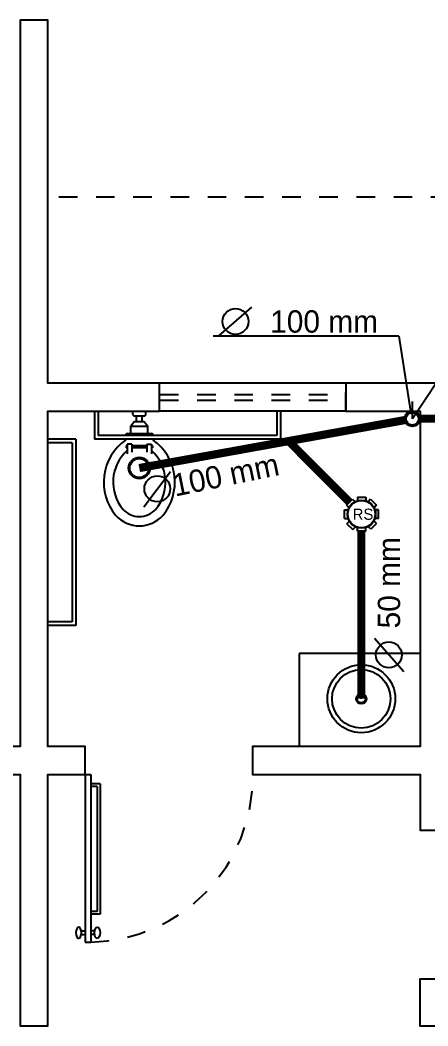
# Model space of a CAD drawing. Header units: millimetres. Extents: x 865.6 to 932.6, y 407.2 to 470.5.
# Drawn here: x 887.01 to 889.21, y 423.4 to 428.8 of the extents above; entities that cross this region are included whole.
import ezdxf

# ---------------------------------------------------------------- set-up
doc = ezdxf.new("R2010")
doc.units = ezdxf.units.MM
doc.linetypes.add('ACAD_ISO03W100', pattern=[30, 12, -18])
for name, color, linetype in [('can01', 1, 'Continuous'), ('can02', 2, 'Continuous'), ('COTAS-TEXTOS', 1, 'Continuous'), ('Fios', 10, 'Continuous'), ('Janela', 2, 'Continuous'), ('pena 01', 1, 'Continuous'), ('pena02', 2, 'Continuous'), ('texto hidro', 1, 'Continuous'), ('TIGRECAD', 1, 'Continuous')]:
    doc.layers.add(name, color=color, linetype=linetype)
doc.styles.get("Standard").update_dxf_attribs({"font": 'ERASLGHT.TTF'})

msp = doc.modelspace()

# ---------------------------------------------------------------- linework, layer by layer
at = {"layer": 'can01'}
for p, q in [((889.0496, 427.1009), (889.1128, 426.6986)), ((889.3265, 426.9618), (889.1231, 426.6585)), ((889.1231, 426.6585), (889.1231, 426.751)), ((888.9021, 426.1979), (888.9035, 426.1993)), ((888.7967, 426.0925), (888.7981, 426.0939)), ((888.8486, 425.155), (888.8486, 425.4385))]:
    msp.add_line(p, q, dxfattribs=at)
at = {"layer": 'can01', "const_width": 0.044}
for points in [[(889.0823, 426.6511), (887.6552, 426.3936)], [(890.0115, 426.6585), (889.7928, 426.6585), (889.4128, 426.6585), (889.1645, 426.6585)], [(888.7854, 426.2106), (888.4576, 426.5384)], [(888.8486, 425.155), (888.8486, 426.0544), (888.8486, 426.0544)]]:
    msp.add_lwpolyline(points, dxfattribs=at)
at = {"layer": 'can01'}
for centre, radius in [((889.1231, 426.6585), 0.0414), ((889.1226, 426.6579), 0.0335)]:
    msp.add_circle(centre, radius, dxfattribs=at)
at = {"layer": 'can02', "color": 0}
for p, q in [((888.7663, 426.8486), (887.7633, 426.8486)), ((888.7663, 426.6986), (887.7633, 426.6986))]:
    msp.add_line(p, q, dxfattribs=at)
for points in [[(887.7633, 426.8486), (887.1645, 426.8486), (887.1645, 428.7986), (887.0145, 428.7986), (887.0145, 424.8986), (885.8395, 424.8986), (885.8395, 427.4486), (885.6895, 427.4486), (885.6895, 424.7486), (887.0145, 424.7486), (887.0145, 423.3986), (887.1645, 423.3986), (887.1645, 424.7486), (887.3645, 424.7486), (887.3645, 424.8986), (887.1645, 424.8986), (887.1645, 426.6986), (887.7633, 426.6986)], [(893.7687, 426.8486), (893.2728, 426.8486), (893.2728, 427.8486), (893.1228, 427.8486), (893.1228, 426.8486), (892.6727, 426.8486), (892.6727, 426.6986), (893.1228, 426.6986), (893.1228, 424.8986), (893.1228, 423.5486), (889.3128, 423.5486), (889.3128, 423.6486), (889.1628, 423.6486), (889.1628, 423.3986), (893.2728, 423.3986), (893.2728, 426.6986), (893.7687, 426.6986)], [(889.7195, 426.8486), (888.7663, 426.8486), (888.7663, 426.6986), (889.1645, 426.6986), (889.1645, 424.8986), (888.2645, 424.8986), (888.2645, 424.7486), (889.1645, 424.7486), (889.1645, 424.4486), (889.3128, 424.4486), (889.3128, 426.6986), (889.7195, 426.6986)]]:
    msp.add_lwpolyline(points, close=True, dxfattribs=at)
at = {"layer": 'Fios', "color": 0}
for p, q in [((887.6205, 426.6986), (887.6905, 426.6986)), ((887.6205, 426.6836), (887.6205, 426.6986)), ((887.6205, 426.6986), (887.6905, 426.6986)), ((887.6305, 426.6736), (887.6805, 426.6736)), ((887.64, 426.6436), (887.64, 426.6736)), ((887.671, 426.6436), (887.671, 426.6736)), ((887.6905, 426.6836), (887.6905, 426.6986)), ((887.63, 426.6436), (887.6105, 426.6186)), ((887.6105, 426.6186), (887.7005, 426.6186)), ((887.6105, 426.5786), (887.6105, 426.6186)), ((887.63, 426.6436), (887.681, 426.6436)), ((887.681, 426.6436), (887.7005, 426.6186)), ((887.7005, 426.5786), (887.7005, 426.6186)), ((887.5805, 426.5486), (887.5805, 426.5438)), ((887.5918, 426.5786), (887.7192, 426.5786)), ((887.7305, 426.5486), (887.7305, 426.5438)), ((887.5841, 426.5134), (887.5841, 426.5027)), ((887.5899, 426.5134), (887.5841, 426.5134)), ((887.5899, 426.5027), (887.5841, 426.5027)), ((887.615, 426.5223), (887.5899, 426.5223)), ((887.5899, 426.5223), (887.5899, 426.4693)), ((887.615, 426.5223), (887.615, 426.4784)), ((887.6953, 426.5134), (887.615, 426.5134)), ((887.6953, 426.5027), (887.615, 426.5027)), ((887.6953, 426.5223), (887.7204, 426.5223)), ((887.6953, 426.5223), (887.6953, 426.4784)), ((887.7204, 426.5223), (887.7204, 426.4693)), ((887.7204, 426.5134), (887.7262, 426.5134)), ((887.7204, 426.5027), (887.7262, 426.5027)), ((887.7262, 426.5134), (887.7262, 426.5027)), ((889.1645, 425.3986), (888.5145, 425.3986)), ((888.5145, 425.3986), (888.5145, 424.8986)), ((888.8486, 425.155), (888.8486, 425.155))]:
    msp.add_line(p, q, dxfattribs=at)
for radius in [0.1825, 0.1571]:
    msp.add_circle((888.8486, 425.155), radius, dxfattribs=at)
for centre, radius, start, end in [((887.6305, 426.6836), 0.01, 180, 270), ((887.6805, 426.6836), 0.01, 270, 0), ((887.5918, 426.5673), 0.0113, 90, 180), ((887.7192, 426.5673), 0.0113, 0, 90), ((887.7422, 426.318), 0.2778, 125.617, 220.0252), ((887.5687, 426.318), 0.2778, 319.9748, 54.383), ((887.7422, 426.318), 0.2278, 131.96, 220.0252), ((887.5687, 426.318), 0.2278, 319.9748, 48.2569), ((887.6555, 426.2528), 0.1195, 221.9961, 318.0039), ((887.6555, 426.2528), 0.1695, 221.9961, 318.0039)]:
    msp.add_arc(centre, radius, start, end, dxfattribs=at)
at = {"layer": 'Janela', "color": 0}
for p, q in [((887.4145, 426.6986), (887.4145, 426.5486)), ((887.4345, 426.6986), (887.4345, 426.5686)), ((888.3945, 426.6986), (888.3945, 426.5686)), ((888.4145, 426.6986), (888.4145, 426.5486)), ((887.3145, 426.5486), (887.1645, 426.5486)), ((887.3145, 426.5486), (887.3145, 425.5486)), ((888.4145, 426.5486), (887.4145, 426.5486)), ((888.3945, 426.5686), (887.4345, 426.5686)), ((887.2945, 426.5286), (887.1645, 426.5286)), ((887.2945, 426.5286), (887.2945, 425.5686)), ((887.2945, 425.5686), (887.1645, 425.5686)), ((887.3145, 425.5486), (887.1645, 425.5486)), ((887.3645, 424.7486), (887.3645, 423.8486)), ((887.3645, 424.7486), (887.3945, 424.7486)), ((887.3945, 424.7486), (887.3945, 423.8486)), ((887.4445, 424.6986), (887.3945, 424.6986)), ((887.4295, 424.6836), (887.3945, 424.6836)), ((887.4295, 424.6836), (887.4295, 424.0136)), ((887.4445, 424.6986), (887.4445, 423.9986)), ((887.4295, 424.0136), (887.3945, 424.0136)), ((887.4445, 423.9986), (887.3945, 423.9986)), ((887.3645, 423.8486), (887.3945, 423.8486))]:
    msp.add_line(p, q, dxfattribs=at)
at = {"layer": 'pena 01', "color": 0, "linetype": 'ACAD_ISO03W100', "ltscale": 0.005}
for p, q in [((893.1228, 427.8486), (887.1645, 427.8486)), ((887.7633, 426.6986), (887.7633, 426.8486)), ((888.7663, 426.6986), (888.7663, 426.8486)), ((887.7663, 426.7886), (888.7663, 426.7886)), ((887.7663, 426.7586), (888.7663, 426.7586))]:
    msp.add_line(p, q, dxfattribs=at)
msp.add_arc((887.3795, 424.7336), 0.8851, 270.971, 0.971, dxfattribs=at)
at = {"layer": 'pena02', "color": 0}
for p, q in [((887.3437, 423.9086), (887.3645, 423.9086)), ((887.4154, 423.9086), (887.3945, 423.9086)), ((887.3437, 423.8886), (887.3645, 423.8886)), ((887.4154, 423.8886), (887.3945, 423.8886))]:
    msp.add_line(p, q, dxfattribs=at)
at = {"layer": 'pena02', "color": 0, "extrusion": (0, 0, -1)}
msp.add_ellipse((887.3295, 423.8986), major_axis=(0, -0.03), ratio=0.5, dxfattribs=at)
at = {"layer": 'pena02', "color": 0}
msp.add_ellipse((887.4295, 423.8986), major_axis=(0, -0.03), ratio=0.5, dxfattribs=at)
at = {"layer": 'TIGRECAD'}
for p, q in [((888.0808, 427.1009), (888.2607, 427.2581)), ((889.0496, 427.1009), (888.0518, 427.1009)), ((887.6788, 426.1854), (887.8232, 426.3757)), ((888.7695, 426.1947), (888.8013, 426.2265)), ((888.8013, 426.2265), (888.815, 426.2128)), ((888.8276, 426.2374), (888.8726, 426.2374)), ((888.8276, 426.2374), (888.8276, 426.218)), ((888.8276, 426.2374), (888.8726, 426.2374)), ((888.8276, 426.2374), (888.8276, 426.218)), ((888.8726, 426.2374), (888.8726, 426.218)), ((888.8726, 426.2374), (888.8726, 426.218)), ((888.8989, 426.2265), (888.8851, 426.2128)), ((888.8989, 426.2265), (888.9307, 426.1947)), ((888.7586, 426.1234), (888.7586, 426.1684)), ((888.7586, 426.1684), (888.778, 426.1684)), ((888.7586, 426.1234), (888.7586, 426.1684)), ((888.7586, 426.1684), (888.778, 426.1684)), ((888.7695, 426.1947), (888.7832, 426.1809)), ((888.9307, 426.1947), (888.917, 426.1809)), ((888.9416, 426.1684), (888.9222, 426.1684)), ((888.9416, 426.1684), (888.9222, 426.1684)), ((888.9416, 426.1234), (888.9416, 426.1684)), ((888.9416, 426.1234), (888.9416, 426.1684)), ((888.7586, 426.1234), (888.778, 426.1234)), ((888.7586, 426.1234), (888.778, 426.1234)), ((888.9416, 426.1234), (888.9222, 426.1234)), ((888.9416, 426.1234), (888.9222, 426.1234)), ((888.7709, 426.0948), (888.7843, 426.1089)), ((888.7709, 426.0948), (888.8037, 426.0639)), ((888.8037, 426.0639), (888.817, 426.078)), ((888.8276, 426.0544), (888.8276, 426.0738)), ((888.8726, 426.0544), (888.8726, 426.0738)), ((888.8992, 426.0656), (888.8854, 426.0792)), ((888.9302, 426.0966), (888.8992, 426.0656)), ((888.9302, 426.0966), (888.9164, 426.1102)), ((888.8726, 426.0544), (888.8276, 426.0544)), ((889.0769, 425.2989), (888.9197, 425.4787))]:
    msp.add_line(p, q, dxfattribs=at)
for centre, radius in [((888.1723, 427.1808), 0.0695), ((887.6552, 426.3936), 0.0577), ((887.6552, 426.3936), 0.0532), ((887.6552, 426.3936), 0.051), ((887.7522, 426.2821), 0.0695), ((888.8501, 426.1459), 0.0755), ((888.8501, 426.1459), 0.0735), ((888.997, 425.3903), 0.0695), ((888.8486, 425.155), 0.0274), ((888.8486, 425.155), 0.0274), ((888.8486, 425.155), 0.0256), ((888.8486, 425.155), 0.0256), ((888.8486, 425.155), 0.0228), ((888.8486, 425.155), 0.0228), ((888.8486, 425.155), 0.0228)]:
    msp.add_circle(centre, radius, dxfattribs=at)

# ---------------------------------------------------------------- texts
at = {"layer": 'COTAS-TEXTOS', "color": 1}
msp.add_text('RS', height=0.06, dxfattribs=at).set_placement((888.8021, 426.1158))
at = {"layer": 'texto hidro', "insert": (888.3589, 427.2405), "char_height": 0.12, "width": 11.620401, "attachment_point": 1}
msp.add_mtext('{\\fEras Demi ITC|b0|i0|c0|p34;100 mm}', dxfattribs=at)
at = {"layer": 'texto hidro', "char_height": 0.12, "width": 11.620401, "attachment_point": 1}
for s, insert, rotation in [('{\\fEras Demi ITC|b0|i0|c0|p34;100 mm}', (887.8234, 426.3577), 11.6499), ('{\\fEras Demi ITC|b0|i0|c0|p34;50 mm}', (888.9373, 425.5326), 90)]:
    msp.add_mtext(s, dxfattribs=dict(at, insert=insert, rotation=rotation))

doc.saveas('drawing.dxf')
